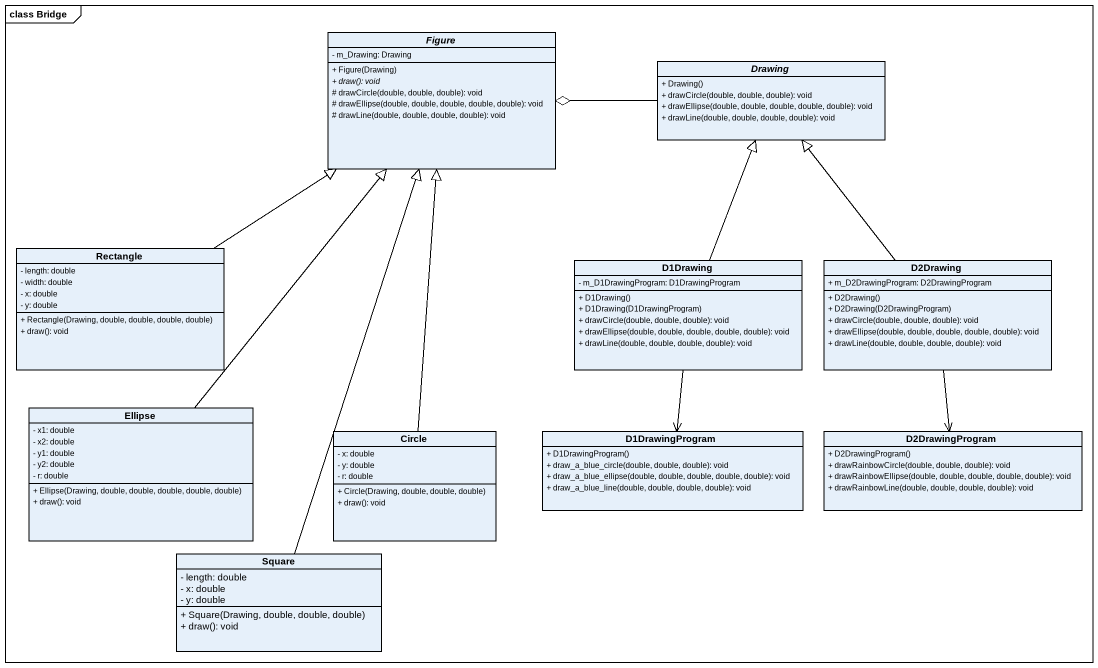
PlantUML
@startuml
mainframe class Bridge
hide circle
hide empty members
skinparam classAttributeIconSize 0
abstract class Figure {
  - m_Drawing: Drawing
  + Figure(Drawing)
  {abstract} + draw(): void
  # drawCircle(double, double, double): void
  # drawEllipse(double, double, double, double, double): void
  # drawLine(double, double, double, double): void
}
abstract class Drawing {
  + Drawing()
  + drawCircle(double, double, double): void
  + drawEllipse(double, double, double, double, double): void
  + drawLine(double, double, double, double): void
}
class "Rectangle" as Rectangle_ {
  - length: double
  - width: double
  - x: double
  - y: double
  + Rectangle(Drawing, double, double, double, double)
  + draw(): void
}
class D1Drawing {
  - m_D1DrawingProgram: D1DrawingProgram
  + D1Drawing()
  + D1Drawing(D1DrawingProgram)
  + drawCircle(double, double, double): void
  + drawEllipse(double, double, double, double, double): void
  + drawLine(double, double, double, double): void
}
class D2Drawing {
  + m_D2DrawingProgram: D2DrawingProgram
  + D2Drawing()
  + D2Drawing(D2DrawingProgram)
  + drawCircle(double, double, double): void
  + drawEllipse(double, double, double, double, double): void
  + drawLine(double, double, double, double): void
}
class Ellipse {
  - x1: double
  - x2: double
  - y1: double
  - y2: double
  - r: double
  + Ellipse(Drawing, double, double, double, double, double)
  + draw(): void
}
class "Circle" as Circle_ {
  - x: double
  - y: double
  - r: double
  + Circle(Drawing, double, double, double)
  + draw(): void
}
class D1DrawingProgram {
  + D1DrawingProgram()
  + draw_a_blue_circle(double, double, double): void
  + draw_a_blue_ellipse(double, double, double, double, double): void
  + draw_a_blue_line(double, double, double, double): void
}
class D2DrawingProgram {
  + D2DrawingProgram()
  + drawRainbowCircle(double, double, double): void
  + drawRainbowEllipse(double, double, double, double, double): void
  + drawRainbowLine(double, double, double, double): void
}
class Square {
  - length: double
  - x: double
  - y: double
  + Square(Drawing, double, double, double)
  + draw(): void
}
Drawing -left-o Figure
Rectangle_ -up-|> Figure
D1Drawing -up-|> Drawing
D1Drawing --> D1DrawingProgram
D2Drawing -up-|> Drawing
D2Drawing --> D2DrawingProgram
Ellipse -up-|> Figure
Circle_ -up-|> Figure
Square -up-|> Figure
@enduml
